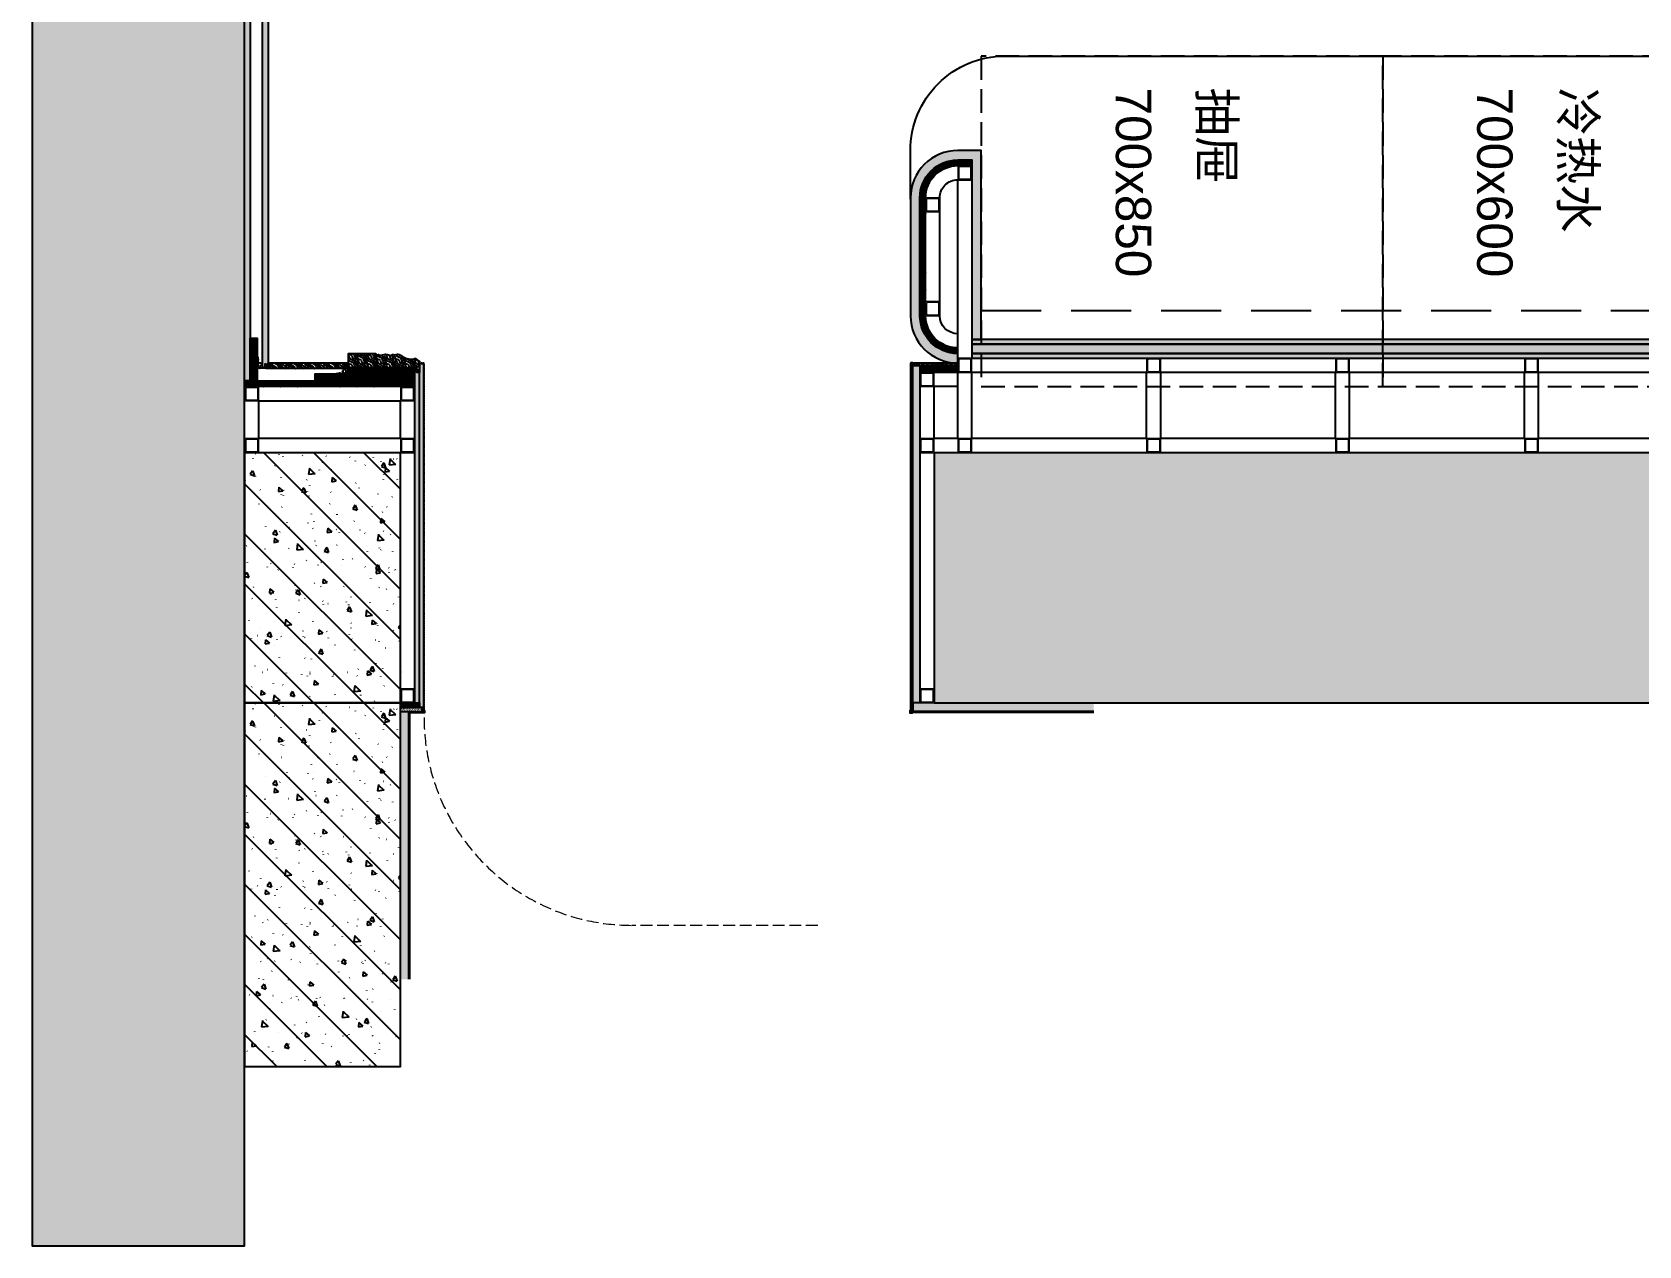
# Model space of a CAD drawing. Header units: millimetres. Extents: x 90086 to 135690, y -7745 to 15991.
# Drawn here: x 104650 to 108052, y 7049 to 9620 of the extents above; entities that cross this region are included whole.
import ezdxf

# ---------------------------------------------------------------- set-up
doc = ezdxf.new("R2010")
doc.units = ezdxf.units.MM
for name, pattern in [('ACAD_ISO02W100', [15, 12, -3]), ('DASH', [0.35, 0.25, -0.1]), ('DASHED', [19.05, 12.7, -6.35]), ('HIDDEN2', [0.1875, 0.125, -0.0625])]:
    doc.linetypes.add(name, pattern=pattern)
for name, color, linetype, lineweight in [('_ACM-A-DETL-PATT', 8, 'Continuous', 0), ('_ACM-A-DETL-THIN', 2, 'Continuous', 9), ('_ACM-A-HACH', 251, 'Continuous', 9), ('IA10-16 Floor Detail$0$A-ELEV-HATC-8', 8, 'Continuous', 5)]:
    doc.layers.add(name, color=color, linetype=linetype, lineweight=lineweight)
for name, color, linetype in [('FURN', 1, 'Continuous'), ('I-DETL-LW01', 1, 'Continuous'), ('I-DETL-LW02', 2, 'Continuous'), ('I-DETL-LW251', 251, 'Continuous'), ('I-PL-IDS-MILL', 40, 'Continuous'), ('I-PL-LIGHT', 1, 'HIDDEN2'), ('I-SECT-LW01', 1, 'Continuous'), ('I-SECT-LW02', 2, 'Continuous'), ('I-SECT-LW251-PATT', 251, 'Continuous'), ('PE-尺寸标注', 44, 'Continuous'), ('Structure【大样结构线】', 30, 'Continuous'), ('WALL TYPE$0$HATCH', 8, 'Continuous'), ('WALL TYPE$0$I-SECT-LW03', 3, 'Continuous')]:
    doc.layers.add(name, color=color, linetype=linetype)
doc.styles.add('Arial', font='ARIALUNI.ttf')
pattern_1 = [(135, (10097.8617, -205771.723), (-2.24506403, -2.24506403), []), (225, (10097.8617, -205771.723), (-2.24506403, -6.73519209), [7.9375, -4.7625])]

# ---------------------------------------------------------------- blocks, each defined once
blk = doc.blocks.new('A$C4abdce61')
at = {"layer": '_ACM-A-DETL-PATT'}
for points in [[(1.5, 0), (28.5, 0, 0.4142136), (30, 1.5), (30, 28.5, 0.4142136), (28.5, 30), (1.5, 30, 0.4142136), (0, 28.5), (0, 1.5, 0.4142136)], [(3.75, 2.25), (26.25, 2.25, 0.4142136), (27.75, 3.75), (27.75, 26.25, 0.4142136), (26.25, 27.75), (3.75, 27.75, 0.4142136), (2.25, 26.25), (2.25, 3.75, 0.4142136)]]:
    blk.add_lwpolyline(points, format="xyb", close=True, dxfattribs=at)
blk = doc.blocks.new('海龙_1215173755')
at = {"layer": 'WALL TYPE$0$HATCH', "ltscale": 2}
h = blk.add_hatch(dxfattribs=at)
h.set_pattern_fill('ANSI32', color=256, scale=0.5)
h.set_pattern_definition([(45, (-39299.698, -12402.6693), (-3.36759605, 3.36759605), []), (45, (-39297.453, -12402.6693), (-3.36759605, 3.36759605), [])])
edge = h.paths.add_edge_path()
edge.add_line((2.3, -7.2), (2.3, 11.3))
edge.add_line((2.3, 11.3), (-2.8, 11.3))
edge.add_arc((-2.8, 9.3), 2, 90, 201.2139)
edge.add_arc((-6, 5.9), 2.97, -243.0808, 63.0808, ccw=False)
edge.add_arc((-9.2, 9.3), 2, 338.7861, 450)
edge.add_line((-9.2, 11.3), (-22.7, 11.3))
edge.add_line((-22.7, 11.3), (-22.7, 9.3))
edge.add_line((-22.7, 9.3), (-9.2, 9.3))
edge.add_arc((-6, 6.1), 4.51, 135.3033, 404.6967)
edge.add_line((-2.8, 9.3), (0.3, 9.3))
edge.add_line((0.3, 9.3), (0.3, -3.5))
edge.add_line((0.3, -3.5), (0.3, -5.1))
edge.add_line((0.3, -5.1), (-6.5, -5.1))
edge.add_line((-6.5, -5.1), (-6.5, -7.2))
edge.add_line((-6.5, -7.2), (2.3, -7.2))
at = {"color": 1, "linetype": 'Continuous', "lineweight": 15}
blk.add_lwpolyline([(2.3, -7.2), (2.3, 11.3), (-2.8, 11.3, 0.527318), (-4.6, 8.5, -4.178276), (-7.3, 8.5, 0.527318), (-9.2, 11.3), (-22.7, 11.3), (-22.7, 9.3), (-9.2, 9.3, 2.396256), (-2.8, 9.3), (0.3, 9.3), (0.3, -3.5), (0.3, -5.1), (-6.5, -5.1), (-6.5, -7.2)], format="xyb", close=True, dxfattribs=at)
at = {"color": 1, "linetype": 'Continuous', "lineweight": 15, "elevation": 7.8}
blk.add_lwpolyline([(-17.3, 24.1), (-17.3, 8.5), (-15.2, 8.5), (-15.2, 24.1)], close=True, dxfattribs=at)
blk = doc.blocks.new('K_37')
h = blk.add_hatch()
h.set_pattern_fill('0-钢筋混凝土001-DOM', color=250, scale=15, angle=90, pattern_type=2)
h.set_pattern_definition([(135, (635, -152131.9), (-53.033, -53.033), []), (140, (635, -152131.9), (9.4128, 107.589), [11.25, -123.75]), (85, (635, -152131.9), (-112.8288, -20.8127), [9, -99]), (190.4514, (635.78, -152122.94), (-103.416, 86.7764), [9.561, -105.1713]), (136.1842, (605, -152131.9), (24.828, 160.086), [16.875, -185.625]), (186.6356, (607.07, -152118.56), (-146.1177, 140.1994), [14.3415, -157.757]), (81.184, (605, -152131.9), (-146.118, 140.199), [13.5, -148.5]), (111, (612.5, -152116.9), (60.3928, 89.536), [11.25, -123.75]), (56, (612.5, -152116.9), (-108.7725, 36.4973), [9, -99]), (161.4514, (617.53, -152109.44), (-48.3796, 126.0334), [9.561, -105.1713]), (127.5, (635, -152131.9), (-49.93408, 1.82398), [0.75, -97.8, 0.75, -100.5, 0.75, -99.375]), (97.5, (635, -152131.9), (-59.16176, 39.4604), [0.75, -57.3, 0.75, -95.55, 0.75, -37.875]), (57.5, (635, -152165.35), (3.38323, 80.07337), [0.75, -37.5, 0.75, -117, 0.75, -155.25]), (47.5, (635, -152180.35), (-15.0157, 87.4779), [0.75, -48.75, 0.75, -77.7, 0.75, -110.25])])
h.paths.add_polyline_path([(2875, -151881.9), (3325, -151881.9), (3325, -148716.9), (2875, -148716.9)])
h = blk.add_hatch()
h.set_pattern_fill('0-钢筋混凝土001-DOM', color=250, scale=15, angle=90, pattern_type=2)
h.set_pattern_definition([(135, (185, -150116.9), (-53.033, -53.033), []), (140, (185, -150116.9), (9.4128, 107.589), [11.25, -123.75]), (85, (185, -150116.9), (-112.829, -20.8127), [9, -99]), (190.4514, (185.78, -150107.94), (-103.416, 86.7764), [9.561, -105.1713]), (136.184, (155, -150116.9), (24.828, 160.086), [16.875, -185.625]), (186.6356, (157.07, -150103.56), (-146.118, 140.199), [14.3415, -157.757]), (81.184, (155, -150116.9), (-146.118, 140.199), [13.5, -148.5]), (111, (162.5, -150101.9), (60.3928, 89.536), [11.25, -123.75]), (56, (162.5, -150101.9), (-108.7725, 36.4973), [9, -99]), (161.4514, (167.53, -150094.44), (-48.3796, 126.0334), [9.561, -105.1713]), (127.5, (185, -150116.9), (-49.9341, 1.824), [0.75, -97.8, 0.75, -100.5, 0.75, -99.375]), (97.5, (185, -150116.9), (-59.1618, 39.4604), [0.75, -57.3, 0.75, -95.55, 0.75, -37.875]), (57.5, (185, -150150.35), (3.38323, 80.07337), [0.75, -37.5, 0.75, -117, 0.75, -155.25]), (47.5, (185, -150165.35), (-15.0157, 87.478), [0.75, -48.75, 0.75, -77.7, 0.75, -110.25])])
h.paths.add_polyline_path([(2875, -149096.9), (2545, -149096.9), (2545, -149866.9), (2875, -149866.9)])
h = blk.add_hatch()
h.set_pattern_fill('0-钢筋混凝土001-DOM', color=250, scale=15, angle=90, pattern_type=2)
h.set_pattern_definition([(135, (-4295, -150646.9), (-53.033, -53.033), []), (140, (-4295, -150646.9), (9.4128, 107.589), [11.25, -123.75]), (85, (-4295, -150646.9), (-112.8288, -20.8127), [9, -99]), (190.4514, (-4294.22, -150637.94), (-103.416, 86.7764), [9.561, -105.1713]), (136.1842, (-4325, -150646.9), (24.828, 160.0862), [16.875, -185.625]), (186.6356, (-4322.93, -150633.56), (-146.1177, 140.1994), [14.3415, -157.757]), (81.1842, (-4325, -150646.9), (-146.118, 140.1993), [13.5, -148.5]), (111, (-4317.5, -150631.9), (60.3928, 89.536), [11.25, -123.75]), (56, (-4317.5, -150631.9), (-108.7725, 36.4973), [9, -99]), (161.4514, (-4312.47, -150624.44), (-48.3796, 126.0334), [9.561, -105.1713]), (127.5, (-4295, -150646.9), (-49.93408, 1.82398), [0.75, -97.8, 0.75, -100.5, 0.75, -99.375]), (97.5, (-4295, -150646.9), (-59.16176, 39.46043), [0.75, -57.3, 0.75, -95.55, 0.75, -37.875]), (57.5, (-4295, -150680.35), (3.38323, 80.07337), [0.75, -37.5, 0.75, -117, 0.75, -155.25]), (47.5, (-4295, -150695.35), (-15.01575, 87.4779), [0.75, -48.75, 0.75, -77.7, 0.75, -110.25])])
h.paths.add_polyline_path([(1415, -149866.9), (-1605, -149866.9), (-1605, -150396.9), (1415, -150396.9)])
h = blk.add_hatch()
h.set_pattern_fill('0-钢筋混凝土001-DOM', color=250, scale=15, angle=90, pattern_type=2)
h.set_pattern_definition([(135, (185, -150646.9), (-53.033, -53.033), []), (140, (185, -150646.9), (9.4128, 107.589), [11.25, -123.75]), (85, (185, -150646.9), (-112.829, -20.8127), [9, -99]), (190.4514, (185.78, -150637.94), (-103.416, 86.7764), [9.561, -105.1713]), (136.184, (155, -150646.9), (24.828, 160.086), [16.875, -185.625]), (186.6356, (157.07, -150633.56), (-146.118, 140.199), [14.3415, -157.757]), (81.184, (155, -150646.9), (-146.118, 140.199), [13.5, -148.5]), (111, (162.5, -150631.9), (60.3928, 89.536), [11.25, -123.75]), (56, (162.5, -150631.9), (-108.7725, 36.4973), [9, -99]), (161.4514, (167.53, -150624.44), (-48.3796, 126.0334), [9.561, -105.1713]), (127.5, (185, -150646.9), (-49.9341, 1.824), [0.75, -97.8, 0.75, -100.5, 0.75, -99.375]), (97.5, (185, -150646.9), (-59.1618, 39.4604), [0.75, -57.3, 0.75, -95.55, 0.75, -37.875]), (57.5, (185, -150680.35), (3.38323, 80.07337), [0.75, -37.5, 0.75, -117, 0.75, -155.25]), (47.5, (185, -150695.35), (-15.0157, 87.478), [0.75, -48.75, 0.75, -77.7, 0.75, -110.25])])
h.paths.add_polyline_path([(2875, -149866.9), (2545, -149866.9), (2545, -150396.9), (2875, -150396.9)])
at = {"layer": 'I-DETL-LW251'}
h = blk.add_hatch(dxfattribs=at)
h.set_pattern_fill('ANSI38', color=250, angle=180)
h.set_pattern_definition([(225, (1460.0002, -150581.9018), (2.245064, -2.245064), []), (315, (1460.0002, -150581.9018), (6.735192, -2.245064), [7.9375, -4.7625])])
h.paths.add_polyline_path([(1445, -150581.9), (1460, -150581.9), (1460, -149866.9), (1445, -149866.9)])
h = blk.add_hatch(dxfattribs=at)
h.set_pattern_fill('ANSI38', color=250)
h.set_pattern_definition([(45, (10097.8617, -205791.6132), (-2.24506403, 2.24506403), []), (135, (10097.8617, -205791.6132), (-6.73519209, 2.24506403), [7.9375, -4.7625])])
h.paths.add_polyline_path([(2505, -149856.9), (2545, -149856.9), (2545, -149866.9), (2505, -149866.9)])
h = blk.add_hatch(dxfattribs=at)
h.set_pattern_fill('ANSI38', color=250)
h.set_pattern_definition([(45, (10097.8617, -205771.723), (-2.24506403, 2.24506403), []), (135, (10097.8617, -205771.723), (-6.73519209, 2.24506403), [7.9375, -4.7625])])
edge = h.paths.add_edge_path()
edge.add_line((2505, -150566.9), (2510, -150566.9))
edge.add_line((2510, -150566.9), (2510, -150576.9))
edge.add_line((2510, -150576.9), (2515, -150576.9))
edge.add_line((2515, -150576.9), (2515, -149866.9))
edge.add_line((2515, -149866.9), (2505, -149866.9))
edge.add_line((2505, -149866.9), (2505, -150566.9))
h = blk.add_hatch(dxfattribs=at)
h.set_pattern_fill('ANSI38', color=250, angle=90)
h.set_pattern_definition(pattern_1)
h.paths.add_polyline_path([(2875, -150536.8), (2875, -150548.8), (2515, -150548.8), (2515, -150536.8)])
h = blk.add_hatch(dxfattribs=at)
h.set_pattern_fill('ANSI38', color=250, angle=90)
h.set_pattern_definition(pattern_1)
h.paths.add_polyline_path([(2725.6, -150548.8), (2725.6, -150563.6), (2515, -150563.6), (2515, -150548.8)])
h = blk.add_hatch(dxfattribs=at)
h.set_pattern_fill('ANSI38', color=250)
h.set_pattern_definition([(45, (4054, -150100.6284), (-2.245064, 2.245064), []), (135, (4054, -150100.6284), (-6.735192, 2.245064), [7.9375, -4.7625])])
h.paths.add_polyline_path([(2863.1, -150639.5), (2848.3, -150639.5), (2848.3, -150548.8), (2863.1, -150548.8)])
h = blk.add_hatch(dxfattribs=at)
h.set_pattern_fill('ANSI38', color=250)
h.set_pattern_definition([(45, (-32936.787, -162367.4023), (-2.24506403, 2.24506403), []), (135, (-32936.787, -162367.4023), (-6.7351921, 2.24506403), [7.9375, -4.7625])])
h.paths.add_polyline_path([(2875.1, -153231.9), (2863.1, -153231.9), (2863.1, -150548.8), (2875.1, -150548.8)])
h = blk.add_hatch(dxfattribs=at)
h.set_pattern_fill('ANSI38', color=250, angle=180)
h.set_pattern_definition([(225, (52053.0666, -141768.447), (2.24506403, -2.24506403), []), (315, (52053.0666, -141768.447), (6.7351921, -2.24506403), [7.9375, -4.7625])])
h.paths.add_polyline_path([(1365, -150581.9), (1445, -150581.9), (1445, -150567.1), (1365, -150567.1)])
h = blk.add_hatch(dxfattribs=at)
h.set_pattern_fill('ANSI38', color=250, angle=90)
h.set_pattern_definition(pattern_1)
h.paths.add_polyline_path([(2515, -150563.7), (2655.3, -150563.7), (2655.3, -150576.9), (2515, -150576.9)])
h = blk.add_hatch(dxfattribs=at)
h.set_pattern_fill('ANSI38', color=250, angle=90)
h.set_pattern_definition([(135, (10147.8617, -205771.723), (-2.24506403, -2.24506403), []), (225, (10147.8617, -205771.723), (-2.24506403, -6.73519209), [7.9375, -4.7625])])
h.paths.add_polyline_path([(1335, -150606.9), (1335, -150596.9), (-1605, -150596.9), (-1605, -150606.9)])
h = blk.add_hatch(dxfattribs=at)
h.set_pattern_fill('ANSI38', color=250, angle=270)
h.set_pattern_definition([(315, (1445.0002, -151016.908), (2.245064, 2.245064), []), (45, (1445.0002, -151016.908), (2.245064, 6.735192), [7.9375, -4.7625])])
edge = h.paths.add_edge_path()
edge.add_line((1335, -151004.9), (1335, -151016.9))
edge.add_line((1335, -151016.9), (1365, -151016.9))
edge.add_arc((1365, -150936.9), 80, 270, 360)
edge.add_line((1445, -150936.9), (1445, -150686.9))
edge.add_arc((1365, -150686.9), 80, 0, 90)
edge.add_line((1365, -150606.9), (1365, -150618.9))
edge.add_arc((1365, -150686.9), 68, 0, 90, ccw=False)
edge.add_line((1433, -150686.9), (1433, -150936.9))
edge.add_arc((1365, -150936.9), 68, -90, 0, ccw=False)
edge.add_line((1365, -151004.9), (1335, -151004.9))
at = {"layer": 'I-SECT-LW251-PATT'}
h = blk.add_hatch(dxfattribs=at)
h.set_pattern_fill('AR-SAND', color=256, scale=0.05, angle=270)
h.set_pattern_definition([(307.5, (2586.021, -149828.0197), (2.447066, 0.0800016), [0, -1.9304, 0, -2.159, 0, -2.06375]), (277.5, (2586.021, -149828.0197), (3.584126, -2.247616), [0, -1.0414, 0, -1.7399, 0, -0.66675]), (237.5, (2586.021, -149826.4576), (0.007186, -3.954962), [0, -0.635, 0, -2.286, 0, -2.9845]), (227.5, (2586.021, -149826.4576), (1.114647, -3.817782), [0, -0.3175, 0, -1.4986, 0, -1.7145])])
h.paths.add_polyline_path([(2527, -149281.6), (2545, -149281.6), (2545, -149847.9), (2527, -149847.9)])
h = blk.add_hatch(dxfattribs=at)
h.set_pattern_fill('AR-SAND', color=256, scale=0.05, angle=360)
h.set_pattern_definition([(37.5, (1415.0002, -149866.9018), (-0.080002, 2.447066), [0, -1.9304, 0, -2.159, 0, -2.06375]), (7.5, (1415.0002, -149866.902), (2.247616, 3.584126), [0, -1.0414, 0, -1.7399, 0, -0.66675]), (327.5, (1413.4381, -149866.9018), (3.954962, 0.007186), [0, -0.635, 0, -2.286, 0, -2.9845]), (317.5, (1413.438, -149866.902), (3.817782, 1.114647), [0, -0.3175, 0, -1.4986, 0, -1.7145])])
h.paths.add_polyline_path([(1076.9, -149848.9), (1076.9, -149866.9), (1459, -149866.9), (1459, -149848.9)])
h = blk.add_hatch(dxfattribs=at)
h.set_pattern_fill('AR-SAND', color=256, scale=0.05, angle=360, style=0)
h.set_pattern_definition([(37.5, (-9857.6218, -168613.982), (-0.08000156, 2.44706619), [0, -1.9304, 0, -2.159, 0, -2.06375]), (7.5, (-9857.6218, -168613.982), (2.2476164, 3.5841255), [0, -1.0414, 0, -1.7399, 0, -0.66675]), (327.5, (-9859.1839, -168613.982), (3.95496185, 0.00718592), [0, -0.635, 0, -2.286, 0, -2.9845]), (317.5, (-9859.184, -168613.982), (3.81778226, 1.1146466), [0, -0.3175, 0, -1.4986, 0, -1.7145])])
h.paths.add_polyline_path([(2496, -150585.8), (2496, -149856.9), (2505, -149856.9), (2505, -150585.8)])
h = blk.add_hatch(dxfattribs=at)
h.set_pattern_fill('AR-SAND', color=256, scale=0.05, angle=270, style=0)
h.set_pattern_definition([(307.5, (-16205.4123, -137494.2827), (2.44706619, 0.08000156), [0, -1.9304, 0, -2.159, 0, -2.06375]), (277.5, (-16205.4123, -137494.2827), (3.5841255, -2.2476164), [0, -1.0414, 0, -1.7399, 0, -0.66675]), (237.5, (-16205.4123, -137492.7206), (0.00718592, -3.95496185), [0, -0.635, 0, -2.286, 0, -2.9845]), (227.5, (-16205.4123, -137492.7206), (1.1146466, -3.81778226), [0, -0.3175, 0, -1.4986, 0, -1.7145])])
h.paths.add_polyline_path([(2499, -149847.9), (2545, -149847.9), (2545, -149856.9), (2499, -149856.9)])
at = {"layer": 'IA10-16 Floor Detail$0$A-ELEV-HATC-8'}
h = blk.add_hatch(dxfattribs=at)
h.set_pattern_fill('ANSI33', color=8, angle=90)
h.set_pattern_definition([(135, (10147.862, -205771.723), (-4.49012806, -4.49012806), []), (135, (10147.862, -205767.233), (-4.49012806, -4.49012806), [3.175, -1.5875])])
h.paths.add_polyline_path([(1335, -150636.9), (1335, -150626.9), (-1605, -150626.9), (-1605, -150636.9)])
at = {"layer": 'PE-尺寸标注'}
h = blk.add_hatch(dxfattribs=at)
h.set_pattern_fill('木纹面1', color=250, scale=5, style=0, pattern_type=2)
h.set_pattern_definition([(63.43495, (10115.795, -205770.857), (20, -1e-09), [4.621368, -17.7393114]), (40.601295, (10102.638, -205753.563), (20, 2e-08), [4.158066, -88.037378]), (40.601295, (10112.638, -205733.563), (20, 2e-08), [4.158066, -88.037378]), (40.601295, (10122.638, -205713.563), (20, -1e-08), [4.158066, -88.037378]), (63.43495, (10105.648, -205773.651), (20, -1e-09), [4.237008, -18.123672]), (50.19443, (10107.542, -205769.862), (20, 8e-10), [2.24049, -75.862006]), (50.19443, (10117.542, -205749.862), (20, 8e-10), [2.24049, -75.862006]), (50.19443, (10127.542, -205729.862), (20, 8e-10), [2.24049, -75.862006]), (21.80141, (10108.977, -205768.1406), (20, -3e-08), [2.868712, -50.982936]), (33.690068, (10111.64, -205767.075), (20, -1e-08), [2.521813, -33.5337]), (63.43495, (10113.738, -205765.676), (20, -8e-09), [3.3552885, -19.005391]), (45, (10115.239, -205762.675), (20, 1e-15), [2.717818, -53.850724]), (45, (10125.239, -205742.675), (20, 1e-15), [2.717818, -53.850724]), (21.80141, (10117.161, -205760.7534), (20, -3e-08), [2.19237, -51.659278]), (63.43495, (10099.166, -205774.114), (20, -8e-09), [7.1896, -15.17108]), (50.19443, (10102.382, -205767.683), (20, 8e-10), [4.573562, -73.528935]), (50.19443, (10112.382, -205747.683), (20, 8e-10), [4.573562, -73.528935]), (50.19443, (10122.382, -205727.683), (20, 8e-10), [4.573562, -73.528935]), (33.690068, (10105.31, -205764.17), (20, -1e-08), [2.2405595, -33.8149534]), (15.945396, (10107.174, -205762.9267), (20, -1.45e-06), [3.5624845, -69.2386145]), (33.690068, (10110.599, -205761.948), (20, -1e-08), [4.0929665, -31.962546]), (50.19443, (10114.005, -205759.678), (20, 8e-10), [5.197338, -72.90516]), (50.19443, (10124.005, -205739.678), (20, 8e-10), [5.197338, -72.90516]), (50.19443, (10134.005, -205719.678), (20, -3e-09), [5.197338, -72.90516]), (21.80141, (10117.332, -205755.685), (20, -3e-08), [5.7145015, -48.137147]), (50.19443, (10097.862, -205766.723), (20, 8e-10), [5.214067, -72.88843]), (50.19443, (10107.862, -205746.723), (20, 8e-10), [5.214067, -72.88843]), (50.19443, (10117.862, -205726.723), (20, 8e-10), [5.214067, -72.88843]), (33.690068, (10101.2, -205762.718), (20, -1e-08), [4.838075, -31.217438]), (26.565051, (10105.225, -205760.034), (20, 1e-09), [7.98596, -81.456759]), (26.565051, (10115.225, -205740.034), (20, 1e-09), [7.98596, -81.456759]), (40.601295, (10112.368, -205756.462), (20, 2e-08), [4.319301, -87.876143]), (40.601295, (10122.368, -205736.462), (20, 2e-08), [4.319301, -87.876143]), (40.601295, (10132.368, -205716.462), (20, 2e-08), [4.319301, -87.876143]), (33.690068, (10099.196, -205759.939), (20, -1e-08), [2.735792, -33.319722]), (26.565051, (10101.473, -205758.422), (20, 8e-09), [7.158076, -82.284643]), (26.565051, (10111.473, -205738.422), (20, -8e-08), [7.158076, -82.284643]), (40.601295, (10107.875, -205755.22), (20, 2e-08), [1.700823, -90.494622]), (40.601295, (10117.875, -205735.22), (20, 2e-08), [1.700823, -90.494622]), (40.601295, (10127.875, -205715.22), (20, 2e-08), [1.700823, -90.494622])])
edge = h.paths.add_edge_path()
edge.add_arc((1365, -150686.9), 80, 0, 90, ccw=False)
edge.add_line((1445, -150686.9), (1445, -150936.9))
edge.add_arc((1365, -150936.9), 80, -90, 0, ccw=False)
edge.add_line((1365, -151016.9), (1335, -151016.9))
edge.add_line((1335, -151016.9), (1335, -150636.9))
edge.add_line((1335, -150636.9), (1315, -150636.9))
edge.add_line((1315, -150636.9), (1315, -151036.9))
edge.add_line((1315, -151036.9), (1365, -151036.9))
edge.add_arc((1365, -150936.9), 100, 270, 360)
edge.add_line((1465, -150936.9), (1465, -150686.9))
edge.add_arc((1365, -150686.9), 100, 0, 90)
edge.add_line((1365, -150586.9), (1365, -150606.9))
h = blk.add_hatch(dxfattribs=at)
h.set_pattern_fill('木纹面1', color=250, scale=5, angle=90, style=0, pattern_type=2)
h.set_pattern_definition([(153.43495, (41956.412, -137628.24), (1e-09, 20), [4.621368, -17.739311]), (130.601295, (41939.118, -137641.398), (-2e-08, 20), [4.158067, -88.037378]), (130.601295, (41919.118, -137631.398), (-2e-08, 20), [4.158067, -88.037378]), (130.601295, (41899.118, -137621.398), (1e-08, 20), [4.158067, -88.037378]), (153.43495, (41959.207, -137638.388), (1e-09, 20), [4.237008, -18.123672]), (140.19443, (41955.417, -137636.493), (-8e-10, 20), [2.24049, -75.862006]), (140.19443, (41935.417, -137626.493), (-8e-10, 20), [2.24049, -75.862006]), (140.19443, (41915.417, -137616.493), (-8e-10, 20), [2.24049, -75.862006]), (111.80141, (41953.696, -137635.059), (3e-08, 20), [2.868712, -50.982936]), (123.690068, (41952.63, -137632.395), (1e-08, 20), [2.521813, -33.5337]), (153.43495, (41951.231, -137630.297), (8e-09, 20), [3.3552885, -19.005391]), (135, (41948.23, -137628.797), (8e-31, 20), [2.717818, -53.850724]), (135, (41928.23, -137618.797), (8e-31, 20), [2.717818, -53.850724]), (111.80141, (41946.3085, -137626.875), (3e-08, 20), [2.19237, -51.659278]), (153.43495, (41959.669, -137644.869), (8e-09, 20), [7.1896, -15.17108]), (140.19443, (41953.238, -137641.654), (-8e-10, 20), [4.573562, -73.528935]), (140.19443, (41933.238, -137631.654), (-8e-10, 20), [4.573562, -73.528935]), (140.19443, (41913.238, -137621.654), (-8e-10, 20), [4.573562, -73.528935]), (123.690068, (41949.725, -137638.726), (1e-08, 20), [2.2405595, -33.814953]), (105.945396, (41948.482, -137636.8616), (1.45e-06, 20), [3.5624845, -69.238614]), (123.690068, (41947.503, -137633.436), (1e-08, 20), [4.0929665, -31.962546]), (140.19443, (41945.233, -137630.03), (-8e-10, 20), [5.197338, -72.90516]), (140.19443, (41925.233, -137620.03), (-8e-10, 20), [5.197338, -72.90516]), (140.19443, (41905.233, -137610.03), (3e-09, 20), [5.197338, -72.90516]), (111.80141, (41941.24, -137626.7034), (3e-08, 20), [5.7145015, -48.137147]), (140.19443, (41952.278, -137646.174), (-8e-10, 20), [5.214067, -72.88843]), (140.19443, (41932.278, -137636.174), (-8e-10, 20), [5.214067, -72.88843]), (140.19443, (41912.278, -137626.174), (-8e-10, 20), [5.214067, -72.88843]), (123.690068, (41948.273, -137642.836), (1e-08, 20), [4.838075, -31.217438]), (116.56505, (41945.589, -137638.81), (-1e-09, 20), [7.98596, -81.456759]), (116.56505, (41925.589, -137628.81), (-1e-09, 20), [7.98596, -81.456759]), (130.601295, (41942.018, -137631.667), (-2e-08, 20), [4.3193, -87.876143]), (130.601295, (41922.018, -137621.667), (-2e-08, 20), [4.3193, -87.876143]), (130.601295, (41902.018, -137611.667), (-2e-08, 20), [4.3193, -87.876143]), (123.690068, (41945.494, -137644.839), (1e-08, 20), [2.735792, -33.319722]), (116.56505, (41943.977, -137642.563), (-8e-09, 20), [7.158076, -82.284643]), (116.56505, (41923.977, -137632.563), (8e-08, 20), [7.158076, -82.284643]), (130.601295, (41940.776, -137636.16), (-2e-08, 20), [1.700823, -90.494622]), (130.601295, (41920.776, -137626.16), (-2e-08, 20), [1.700823, -90.494622]), (130.601295, (41900.776, -137616.16), (-2e-08, 20), [1.700823, -90.494622])])
edge = h.paths.add_edge_path()
edge.add_line((2510, -150576.9), (2635, -150576.9))
edge.add_line((2635, -150576.9), (2635, -150576.9))
edge.add_line((2635, -150576.9), (2655, -150576.9))
edge.add_line((2655, -150576.9), (2655, -150606.9))
edge.add_line((2655, -150606.9), (2598, -150606.9))
edge.add_arc((2593.9, -150608.1), 4.26, 16.2374, 99.1139)
edge.add_arc((2591.3, -150601.7), 2.88, 183.24, 311.0136, ccw=False)
edge.add_arc((2576.5, -150582.6), 22.6, 238.2053, 301.7972, ccw=False)
edge.add_arc((2560.6, -150601.2), 4.1, 220.7657, 350.6155, ccw=False)
edge.add_arc((2551.7, -150593.6), 11.8, 236.3286, 299.4026, ccw=False)
edge.add_arc((2519.9, -150635.7), 41, 51.9848, 94.1596)
edge.add_arc((2514, -150593.8), 3.08, 181.4187, 339.425, ccw=False)
edge.add_line((2511, -150593.8), (2508.6, -150593.8))
edge.add_arc((2504.1, -150595.5), 4.77, 20.4564, 79.2354)
edge.add_line((2505, -150590.8), (2505, -150566.9))
edge.add_line((2505, -150566.9), (2510, -150566.9))
edge.add_line((2510, -150566.9), (2510, -150576.9))
h = blk.add_hatch(dxfattribs=at)
h.set_pattern_fill('木纹面1', color=250, scale=5, angle=90, style=0, pattern_type=2)
h.set_pattern_definition([(153.43495, (10096.995, -205753.79), (1e-09, 20), [4.621368, -17.7393114]), (130.601295, (10079.701, -205766.947), (-2e-08, 20), [4.158067, -88.037378]), (130.601295, (10059.701, -205756.947), (-2e-08, 20), [4.158067, -88.037378]), (130.601295, (10039.701, -205746.947), (1e-08, 20), [4.158067, -88.037378]), (153.43495, (10099.79, -205763.937), (1e-09, 20), [4.237008, -18.123672]), (140.19443, (10096, -205762.042), (-8e-10, 20), [2.24049, -75.862006]), (140.19443, (10076, -205752.042), (-8e-10, 20), [2.24049, -75.862006]), (140.19443, (10056, -205742.042), (-8e-10, 20), [2.24049, -75.862006]), (111.80141, (10094.279, -205760.608), (3e-08, 20), [2.868712, -50.982936]), (123.690068, (10093.214, -205757.945), (1e-08, 20), [2.521813, -33.5337]), (153.43495, (10091.815, -205755.846), (8e-09, 20), [3.3552885, -19.005391]), (135, (10088.814, -205754.346), (8e-31, 20), [2.717818, -53.850724]), (135, (10068.814, -205744.346), (8e-31, 20), [2.717818, -53.850724]), (111.80141, (10086.892, -205752.424), (3e-08, 20), [2.19237, -51.659278]), (153.43495, (10100.252, -205770.418), (8e-09, 20), [7.1896, -15.17108]), (140.19443, (10093.822, -205767.203), (-8e-10, 20), [4.573562, -73.528935]), (140.19443, (10073.822, -205757.203), (-8e-10, 20), [4.573562, -73.528935]), (140.19443, (10053.822, -205747.203), (-8e-10, 20), [4.573562, -73.528935]), (123.690068, (10090.308, -205764.275), (1e-08, 20), [2.2405595, -33.8149534]), (105.945396, (10089.0653, -205762.411), (1.45e-06, 20), [3.5624845, -69.2386145]), (123.690068, (10088.087, -205758.985), (1e-08, 20), [4.0929665, -31.962546]), (140.19443, (10085.816, -205755.58), (-8e-10, 20), [5.197338, -72.90516]), (140.19443, (10065.816, -205745.58), (-8e-10, 20), [5.197338, -72.90516]), (140.19443, (10045.816, -205735.58), (3e-09, 20), [5.197338, -72.90516]), (111.80141, (10081.8235, -205752.253), (3e-08, 20), [5.7145015, -48.137147]), (140.19443, (10092.862, -205771.723), (-8e-10, 20), [5.214067, -72.88843]), (140.19443, (10072.862, -205761.723), (-8e-10, 20), [5.214067, -72.88843]), (140.19443, (10052.862, -205751.723), (-8e-10, 20), [5.214067, -72.88843]), (123.690068, (10088.856, -205768.385), (1e-08, 20), [4.838075, -31.217438]), (116.565051, (10086.1725, -205764.36), (-1e-09, 20), [7.98596, -81.456759]), (116.565051, (10066.1725, -205754.36), (-1e-09, 20), [7.98596, -81.456759]), (130.601295, (10082.601, -205757.217), (-2e-08, 20), [4.319301, -87.876143]), (130.601295, (10062.601, -205747.217), (-2e-08, 20), [4.319301, -87.876143]), (130.601295, (10042.601, -205737.217), (-2e-08, 20), [4.319301, -87.876143]), (123.690068, (10086.078, -205770.388), (1e-08, 20), [2.735792, -33.319722]), (116.565051, (10084.56, -205768.112), (-8e-09, 20), [7.158076, -82.284643]), (116.565051, (10064.56, -205758.112), (8e-08, 20), [7.158076, -82.284643]), (130.601295, (10081.359, -205761.71), (-2e-08, 20), [1.700823, -90.494622]), (130.601295, (10061.359, -205751.71), (-2e-08, 20), [1.700823, -90.494622]), (130.601295, (10041.359, -205741.71), (-2e-08, 20), [1.700823, -90.494622])])
h.paths.add_polyline_path([(2825, -150574.9), (2825, -150586.9), (2655, -150586.9), (2655, -150582.4), (2664.2, -150582.4), (2664.2, -150579.6), (2657.6, -150579.6), (2657.6, -150574.9)])
h = blk.add_hatch(dxfattribs=at)
h.set_pattern_fill('木纹面1', color=250, scale=5, style=0, pattern_type=2)
h.set_pattern_definition([(63.43495, (-32713.236, -161557.426), (20, -1e-09), [4.621368, -17.739311]), (40.601295, (-32726.393, -161540.132), (20, 2e-08), [4.158066, -88.037378]), (40.601295, (-32716.393, -161520.132), (20, 2e-08), [4.158066, -88.037378]), (40.601295, (-32706.393, -161500.132), (20, -1e-08), [4.158066, -88.037378]), (63.43495, (-32723.383, -161560.22), (20, -1e-09), [4.237008, -18.123672]), (50.19443, (-32721.489, -161556.431), (20, 8e-10), [2.24049, -75.862006]), (50.19443, (-32711.489, -161536.431), (20, 8e-10), [2.24049, -75.862006]), (50.19443, (-32701.489, -161516.431), (20, 8e-10), [2.24049, -75.862006]), (21.80141, (-32720.054, -161554.71), (20, -3e-08), [2.868712, -50.982936]), (33.690068, (-32717.391, -161553.644), (20, -1e-08), [2.521813, -33.5337]), (63.43495, (-32715.292, -161552.245), (20, -8e-09), [3.355288, -19.005391]), (45, (-32713.792, -161549.244), (20, -4e-15), [2.717818, -53.850724]), (45, (-32703.792, -161529.244), (20, -4e-15), [2.717818, -53.850724]), (21.80141, (-32711.87, -161547.3226), (20, -3e-08), [2.19237, -51.659278]), (63.43495, (-32729.864, -161560.683), (20, -8e-09), [7.1896, -15.17108]), (50.19443, (-32726.649, -161554.252), (20, 8e-10), [4.573562, -73.528935]), (50.19443, (-32716.649, -161534.252), (20, 8e-10), [4.573562, -73.528935]), (50.19443, (-32706.649, -161514.252), (20, 8e-10), [4.573562, -73.528935]), (33.690068, (-32723.721, -161550.739), (20, -1e-08), [2.24056, -33.814953]), (15.945396, (-32721.857, -161549.496), (20, -1.45e-06), [3.562485, -69.238614]), (33.690068, (-32718.432, -161548.517), (20, -1e-08), [4.092966, -31.962546]), (50.19443, (-32715.026, -161546.247), (20, 8e-10), [5.197338, -72.90516]), (50.19443, (-32705.026, -161526.247), (20, 8e-10), [5.197338, -72.90516]), (50.19443, (-32695.026, -161506.247), (20, -3e-09), [5.197338, -72.90516]), (21.80141, (-32711.699, -161542.254), (20, -3e-08), [5.714502, -48.137147]), (50.19443, (-32731.17, -161553.292), (20, 8e-10), [5.214067, -72.88843]), (50.19443, (-32721.17, -161533.292), (20, 8e-10), [5.214067, -72.88843]), (50.19443, (-32711.17, -161513.292), (20, 8e-10), [5.214067, -72.88843]), (33.690068, (-32727.831, -161549.287), (20, -1e-08), [4.838075, -31.217438]), (26.56505, (-32723.806, -161546.603), (20, 1e-09), [7.98596, -81.45676]), (26.56505, (-32713.806, -161526.603), (20, 1e-09), [7.98596, -81.45676]), (40.601295, (-32716.663, -161543.032), (20, 2e-08), [4.3193, -87.876143]), (40.601295, (-32706.663, -161523.032), (20, 2e-08), [4.3193, -87.876143]), (40.601295, (-32696.663, -161503.032), (20, 2e-08), [4.3193, -87.876143]), (33.690068, (-32729.835, -161546.508), (20, -1e-08), [2.735792, -33.319722]), (26.56505, (-32727.558, -161544.991), (20, 8e-09), [7.158076, -82.284643]), (26.56505, (-32717.558, -161524.991), (20, -8e-08), [7.158076, -82.284643]), (40.601295, (-32721.156, -161541.79), (20, 2e-08), [1.700823, -90.49462]), (40.601295, (-32711.156, -161521.79), (20, 2e-08), [1.700823, -90.49462]), (40.601295, (-32701.156, -161501.79), (20, 2e-08), [1.700823, -90.49462])])
h.paths.add_polyline_path([(2837, -151766.3), (2825, -151766.3), (2825, -150574.9), (2829.5, -150574.9), (2829.5, -150584.1), (2832.3, -150584.1), (2832.3, -150577.5), (2837, -150577.5)])
at = {"layer": 'Structure【大样结构线】'}
h = blk.add_hatch(dxfattribs=at)
h.set_pattern_fill('玻璃剖面', color=251, scale=5.00002, angle=270, pattern_type=2)
h.set_pattern_definition([(45, (1460.0002, -149860.902), (5.00002, 10.00004), [7.0711, -7.071096]), (315, (1460.0002, -149850.902), (5.00002, -10.00004), [7.071097, -7.071096])])
h.paths.add_polyline_path([(1460, -149850.9), (1460, -150586.9), (1464, -150586.9), (1465, -150585.9), (1465, -149850.9)])
h = blk.add_hatch(dxfattribs=at)
h.set_pattern_fill('玻璃剖面', color=251, scale=5.00002, angle=360, pattern_type=2)
h.set_pattern_definition([(135, (1470.0002, -150586.902), (-10.00004, 5.00002), [7.0711, -7.0711]), (45, (1460.0002, -150586.902), (10.00004, 5.00002), [7.0711, -7.0711])])
h.paths.add_polyline_path([(1365, -150581.9), (1365, -150586.9), (1459, -150586.9), (1460, -150585.9), (1460, -150581.9), (1445, -150581.9)])
at = {"layer": 'WALL TYPE$0$HATCH'}
h = blk.add_hatch(dxfattribs=at)
h.set_pattern_fill('AR-SAND', color=8, scale=0.1, angle=90)
h.set_pattern_definition([(127.5, (10147.8617, -205771.723), (-4.89413237, -0.16000313), [0, -3.8608, 0, -4.318, 0, -4.1275]), (97.5, (10147.862, -205771.723), (-7.168251, 4.4952328), [0, -2.0828, 0, -3.4798, 0, -1.3335]), (57.5, (10147.8617, -205774.8473), (-0.01437185, 7.9099237), [0, -1.27, 0, -4.572, 0, -5.969]), (47.5, (10147.862, -205774.847), (-2.2292932, 7.6355645), [0, -0.635, 0, -2.9972, 0, -3.429])])
h.paths.add_polyline_path([(1335, -150626.9), (1335, -150606.9), (-1605, -150606.9), (-1605, -150626.9)])
at = {"layer": '_ACM-A-HACH', "linetype": 'DASH', "ltscale": 100}
blk.add_lwpolyline([(1661.4, -149395.8), (2055, -149395.8, -0.414214), (2495, -149835.8, -2.414214)], format="xyb", dxfattribs=at)
at = {"layer": 'I-DETL-LW01'}
for p, q in [((-235, -150426.9), (135, -150426.9)), ((135, -150425.4), (135, -150568.4)), ((165, -150425.4), (165, -150568.4)), ((165, -150426.9), (535, -150426.9)), ((535, -150425.4), (535, -150568.4)), ((565, -150425.4), (565, -150568.4)), ((565, -150426.9), (935, -150426.9)), ((935, -150425.4), (935, -150568.4)), ((965, -150425.4), (965, -150568.4)), ((965, -150426.9), (1335, -150426.9)), ((1335, -150425.4), (1335, -150568.4)), ((1365, -150425.4), (1365, -150974.9)), ((1365, -150426.9), (1415, -150426.9)), ((1415, -150425.4), (1415, -150538.6)), ((2545, -150425.4), (2545, -150508.3)), ((2545, -150426.9), (2845, -150426.9)), ((2845, -150425.4), (2845, -150508.3)), ((2845, -150506.8), (2545, -150506.8)), ((1365, -150537.1), (1415, -150537.1)), ((-235, -150566.9), (135, -150566.9)), ((165, -150566.9), (535, -150566.9)), ((565, -150566.9), (935, -150566.9)), ((965, -150566.9), (1335, -150566.9)), ((1377, -150567.1), (1415, -150567.1))]:
    blk.add_line(p, q, dxfattribs=at)
for points in [[(1460, -149866.9), (1460, -150581.9), (1445, -150581.9), (1445, -149866.9)], [(2875, -150536.8), (2875, -150548.8), (2515, -150548.8), (2515, -150536.8)], [(2725.6, -150548.8), (2725.6, -150563.6), (2515, -150563.6), (2515, -150548.8)], [(2863.1, -150639.5), (2848.3, -150639.5), (2848.3, -150548.8), (2863.1, -150548.8)], [(2875.1, -153231.9), (2863.1, -153231.9), (2863.1, -150548.8), (2875.1, -150548.8)], [(1365, -150581.9), (1445, -150581.9), (1445, -150567.1), (1365, -150567.1)], [(2515, -150563.7), (2655.3, -150563.7), (2655.3, -150576.9), (2515, -150576.9)], [(1335, -150606.9), (1335, -150596.9), (-1605, -150596.9), (-1605, -150606.9)], [(1335, -150606.9), (-1605, -150606.9), (-1605, -150626.9), (1335, -150626.9), (1335, -150606.9)]]:
    blk.add_lwpolyline(points, close=True, dxfattribs=at)
blk.add_lwpolyline([(2505, -150566.9), (2510, -150566.9), (2510, -150576.9), (2515, -150576.9), (2515, -149866.9), (2505, -149866.9), (2505, -150566.9)], dxfattribs=at)
for points in [[(1365, -150606.9), (1365, -150618.9, -0.414213), (1433, -150686.9), (1433, -150936.9, -0.414214), (1365, -151004.9), (1335, -151004.9)], [(1365, -150648.9, -0.414213), (1403, -150686.9), (1403, -150936.9, -0.414214), (1365, -150974.9), (1335, -150974.9)]]:
    blk.add_lwpolyline(points, format="xyb", dxfattribs=at)
at = {"layer": 'I-DETL-LW02'}
for points in [[(2525, -149281.6), (2525, -149847.9)], [(1462, -149849.2), (1462, -149846.9), (1465, -149846.9), (1465, -149849.9), (1459, -149849.9), (1459, -149860.9), (1460, -149860.9), (1460, -149850.9), (1466, -149850.9), (1466, -149845.9), (1461, -149845.9), (1461, -149849.2), (1462, -149849.2)], [(2498, -149849.2), (2498, -149846.9), (2495, -149846.9), (2495, -149849.9), (2499, -149849.9), (2499, -149856.9), (2498, -149856.9), (2498, -149850.9), (2494, -149850.9), (2494, -149845.9), (2499, -149845.9), (2499, -149849.2), (2498, -149849.2)], [(1076.9, -149846.9), (1461, -149846.9)], [(2525, -149846.9), (2499, -149846.9)]]:
    blk.add_lwpolyline(points, dxfattribs=at)
for points in [[(1460, -149850.9), (1460, -150586.9), (1464, -150586.9), (1465, -150585.9), (1465, -149850.9)], [(1365, -150581.9), (1460, -150581.9), (1460, -150585.9), (1459, -150586.9), (1365, -150586.9)], [(2825, -150574.9), (2825, -150586.9), (2655, -150586.9), (2655, -150582.4), (2664.2, -150582.4), (2664.2, -150579.6), (2657.6, -150579.6), (2657.6, -150574.9)], [(2837, -151766.3), (2825, -151766.3), (2825, -150574.9), (2829.5, -150574.9), (2829.5, -150584.1), (2832.3, -150584.1), (2832.3, -150577.5), (2837, -150577.5)], [(1335, -150636.9), (1335, -150626.9), (-1605, -150626.9), (-1605, -150636.9)]]:
    blk.add_lwpolyline(points, close=True, dxfattribs=at)
for points in [[(1365, -150606.9, -0.414213), (1445, -150686.9), (1445, -150936.9, -0.414214), (1365, -151016.9), (1335, -151016.9), (1335, -150636.9), (1315, -150636.9), (1315, -151036.9), (1365, -151036.9, 0.414214), (1465, -150936.9), (1465, -150686.9, 0.414213), (1365, -150586.9), (1365, -150606.9)], [(2510, -150576.9), (2635, -150576.9), (2635, -150576.9), (2655, -150576.9), (2655, -150606.9), (2598, -150606.9, 0.37825), (2593.2, -150603.9, -0.623496), (2588.5, -150601.9, -0.284819), (2564.6, -150601.9, -0.636149), (2557.5, -150603.9, -0.282378), (2545.1, -150603.4, 0.186128), (2516.9, -150594.8, -0.824383), (2511, -150593.8), (2508.6, -150593.8, 0.262247), (2505, -150590.8), (2505, -150566.9), (2510, -150566.9), (2510, -150576.9)]]:
    blk.add_lwpolyline(points, format="xyb", dxfattribs=at)
at = {"layer": 'I-PL-IDS-MILL', "color": 8, "linetype": 'DASH', "ltscale": 200}
for points in [[(465, -151236.9), (465, -150536.9), (-135, -150536.9), (-135, -151236.9)], [(1315, -150536.9), (465, -150536.9), (465, -151236.9), (1315, -151236.9)]]:
    blk.add_lwpolyline(points, close=True, dxfattribs=at)
at = {"layer": 'I-PL-IDS-MILL'}
blk.add_lwpolyline([(1465, -150934.2), (1465, -151036.9, -0.414214), (1265, -151236.9), (-2435, -151236.9), (-2435, -152236.9), (-1735, -152236.9)], format="xyb", dxfattribs=at)
at = {"layer": 'I-PL-LIGHT', "linetype": 'DASHED', "ltscale": 10}
blk.add_line((1315, -150698.2), (-1535, -150698.2), dxfattribs=at)
at = {"layer": 'I-SECT-LW01'}
for points in [[(2527, -149281.6), (2527, -149847.9)], [(1076.9, -149848.9), (1459, -149848.9), (1459, -149866.9)]]:
    blk.add_lwpolyline(points, dxfattribs=at)
for points in [[(2496, -150585.8), (2496, -149856.9), (2505, -149856.9), (2505, -150585.8)], [(2499, -149847.9), (2545, -149847.9), (2545, -149856.9), (2499, -149856.9)], [(2505, -149856.9), (2545, -149856.9), (2545, -149866.9), (2505, -149866.9)]]:
    blk.add_lwpolyline(points, close=True, dxfattribs=at)
at = {"layer": 'I-SECT-LW02', "linetype": 'DASHED', "ltscale": 0.2}
blk.add_lwpolyline([(2495, -149850.9), (2495, -150586.8), (2505, -150586.8)], dxfattribs=at)
at = {"layer": 'WALL TYPE$0$I-SECT-LW03'}
for points in [[(2875, -151881.9), (3325, -151881.9), (3325, -148716.9), (2875, -148716.9), (2875, -151881.9)], [(2875, -149096.9), (2545, -149096.9), (2545, -149866.9), (2875, -149866.9), (2875, -149096.9)], [(1415, -149866.9), (-1605, -149866.9), (-1605, -150396.9), (1415, -150396.9)], [(2875, -149866.9), (2545, -149866.9), (2545, -150396.9), (2875, -150396.9), (2875, -149866.9)]]:
    blk.add_lwpolyline(points, close=True, dxfattribs=at)
at = {"xscale": -1}
blk.add_blockref('海龙_1215173755', (2657.6, -150574.9), dxfattribs=at)
at = {"xscale": -1, "rotation": 270}
blk.add_blockref('海龙_1215173755', (2837, -150577.5), dxfattribs=at)
at = {"layer": '_ACM-A-DETL-THIN', "ltscale": 2, "rotation": 90.00000000000001}
for p in [(1445, -149896.9), (2545, -149896.9), (165, -150426.9), (565, -150426.9), (965, -150426.9), (1365, -150426.9), (1445, -150426.9), (2545, -150426.9), (2875, -150426.9), (2545, -150536.8), (2875, -150536.8), (1445, -150567.1), (165, -150596.9), (565, -150596.9), (965, -150596.9), (1365, -150596.9), (1433, -150716.9), (1433, -150936.9), (1365, -151004.9)]:
    blk.add_blockref('A$C4abdce61', p, dxfattribs=at)
at = {"layer": 'FURN', "linetype": 'ACAD_ISO02W100', "char_height": 75, "attachment_point": 1, "rotation": 90, "style": 'Arial'}
for s, insert in [('{\\fArial Unicode MS|b0|i0|c134|p34;700x600}', (190, -151170.2)), ('700x850', (955.1, -151170.2)), ('{\\fArial Unicode MS|b0|i0|c134|p34;冷热水}', (13.6, -151170.2)), ('{\\fArial Unicode MS|b0|i0|c134|p34;抽屉}', (778.6, -151170.2))]:
    blk.add_mtext_dynamic_manual_height_columns(s, width=151170.167, gutter_width=500, heights=[109.5], dxfattribs=dict(at, insert=insert))

msp = doc.modelspace()

# ---------------------------------------------------------------- block references
at = {"rotation": 180}
msp.add_blockref('K_37', (107974.6, -141667.6), dxfattribs=at)

doc.saveas('drawing.dxf')
